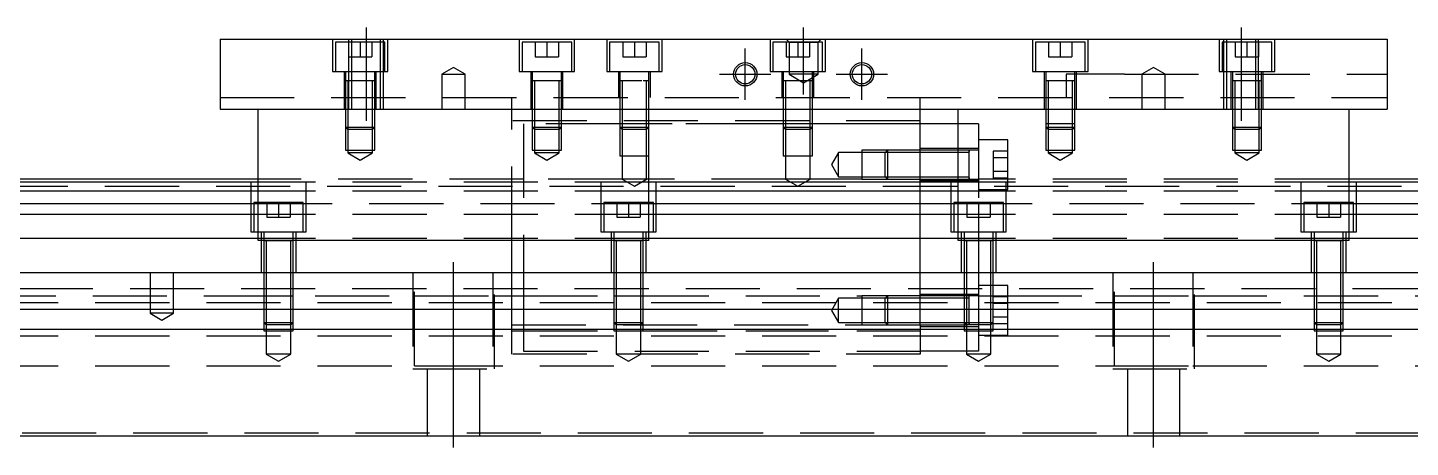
# Model space of a CAD drawing. Extents: x -20 to 921, y -280 to 102.
# Drawn here: x 217 to 454, y -233.5 to -161.5 of the extents above; entities that cross this region are included whole.
import ezdxf

# ---------------------------------------------------------------- set-up
doc = ezdxf.new("R2010")
doc.units = 0
doc.linetypes.add('CENTER', pattern=[50.8, 31.75, -6.35, 6.35, -6.35])
doc.linetypes.add('DASHED', pattern=[19.05, 12.7, -6.35])
doc.layers.get('0').update_dxf_attribs({"linetype": 'CONTINUOUS'})
doc.layers.add('CENTER', color=1, linetype='CENTER')

msp = doc.modelspace()

# ---------------------------------------------------------------- linework, layer by layer
at = {"color": 7, "linetype": 'CONTINUOUS'}
for p, q in [((250, -163.53), (250, -175.53)), ((250, -163.53), (450, -163.53)), ((450, -163.53), (450, -175.53)), ((250, -175.53), (450, -175.53)), ((256.5, -198.03), (256.5, -175.53)), ((323.5, -198.03), (323.5, -175.53)), ((370, -188.03), (370, -175.53)), ((376.5, -198.03), (376.5, -175.53)), ((443.5, -198.03), (443.5, -175.53)), ((376.5, -178.03), (370, -178.03)), ((378.4, -182.93), (378.4, -182.529994)), ((378.4, -187.530006), (378.4, -187.13)), ((256.5, -188.03), (0, -188.03)), ((256.5, -189.569608), (0, -189.569608)), ((256.5, -187.53), (28, -187.53)), ((376.5, -188.03), (323.5, -188.03)), ((376.5, -189.569608), (323.5, -189.569608)), ((643, -187.53), (443.5, -187.53)), ((700, -188.03), (443.5, -188.03)), ((700, -189.569608), (443.5, -189.569608)), ((0, -191.690392), (256.5, -191.690392)), ((323.5, -191.690392), (376.5, -191.690392)), ((443.5, -191.690392), (700, -191.690392)), ((256.5, -193.600532), (0, -193.600532)), ((376.5, -193.600532), (323.5, -193.600532)), ((700, -193.600532), (443.5, -193.600532)), ((256.5, -197.711934), (0, -197.711934)), ((323.5, -198.03), (256.5, -198.03)), ((376.5, -197.711934), (323.5, -197.711934)), ((443.5, -198.03), (376.5, -198.03)), ((700, -197.711934), (443.5, -197.711934)), ((0, -203.53), (700, -203.53)), ((0, -209.83), (700, -209.83)), ((378.4, -209.879968), (378.4, -209.83)), ((0, -213.23), (700, -213.23)), ((378.4, -212.530006), (378.4, -212.529148)), ((0, -231.53), (700, -231.53))]:
    msp.add_line(p, q, dxfattribs=at)
at = {"color": 3, "linetype": 'DASHED'}
for p, q in [((269.25, -163.53), (269.25, -169.03)), ((278.25, -164.03), (269.75, -164.03)), ((269.75, -164.03), (269.75, -169.03)), ((272, -164.03), (272, -166.53)), ((272.000006, -163.53), (272.000006, -175.53)), ((272.5, -163.53), (272.5, -175.53)), ((274, -164.03), (274, -166.53)), ((276, -164.03), (276, -166.53)), ((277.5, -175.53), (277.5, -163.53)), ((277.999994, -175.53), (277.999994, -163.53)), ((278.25, -169.03), (278.25, -164.03)), ((278.75, -169.03), (278.75, -163.53)), ((301.25, -163.53), (301.25, -169.03)), ((310.25, -164.03), (301.75, -164.03)), ((301.75, -164.03), (301.75, -169.03)), ((304, -164.03), (304, -166.53)), ((306, -164.03), (306, -166.53)), ((308, -164.03), (308, -166.53)), ((310.25, -169.03), (310.25, -164.03)), ((310.75, -169.03), (310.75, -163.53)), ((316.25, -163.53), (316.25, -169.03)), ((325.25, -164.03), (316.75, -164.03)), ((316.75, -164.03), (316.75, -169.03)), ((319, -164.03), (319, -166.53)), ((321, -164.03), (321, -166.53)), ((323, -164.03), (323, -166.53)), ((325.25, -169.03), (325.25, -164.03)), ((325.75, -169.03), (325.75, -163.53)), ((344.25, -163.53), (344.25, -169.03)), ((353.25, -164.03), (344.75, -164.03)), ((344.75, -164.03), (344.75, -169.03)), ((347.5, -164.03), (347, -163.53)), ((347, -164.03), (347, -166.53)), ((347.5, -164.03), (347.5, -169.53)), ((347.5, -164.03), (352.5, -164.03)), ((349, -164.03), (349, -166.53)), ((351, -164.03), (351, -166.53)), ((352.5, -164.03), (353, -163.53)), ((352.5, -169.53), (352.5, -164.03)), ((353.25, -169.03), (353.25, -164.03)), ((353.75, -169.03), (353.75, -163.53)), ((389.25, -163.53), (389.25, -169.03)), ((398.25, -164.03), (389.75, -164.03)), ((389.75, -164.03), (389.75, -169.03)), ((392, -164.03), (392, -166.53)), ((394, -164.03), (394, -166.53)), ((396, -164.03), (396, -166.53)), ((398.25, -169.03), (398.25, -164.03)), ((398.75, -169.03), (398.75, -163.53)), ((421.25, -163.53), (421.25, -169.03)), ((430.25, -164.03), (421.75, -164.03)), ((421.75, -164.03), (421.75, -169.03)), ((422.000006, -163.53), (422.000006, -175.53)), ((422.5, -163.53), (422.5, -175.53)), ((424, -164.03), (424, -166.53)), ((426, -164.03), (426, -166.53)), ((427.5, -175.53), (427.5, -163.53)), ((427.999994, -175.53), (427.999994, -163.53)), ((428, -164.03), (428, -166.53)), ((430.25, -169.03), (430.25, -164.03)), ((430.75, -169.03), (430.75, -163.53)), ((272, -166.53), (274, -166.53)), ((274, -166.53), (276, -166.53)), ((304, -166.53), (306, -166.53)), ((306, -166.53), (308, -166.53)), ((319, -166.53), (321, -166.53)), ((321, -166.53), (323, -166.53)), ((347, -166.53), (349, -166.53)), ((349, -166.53), (351, -166.53)), ((392, -166.53), (394, -166.53)), ((394, -166.53), (396, -166.53)), ((424, -166.53), (426, -166.53)), ((426, -166.53), (428, -166.53)), ((269.25, -169.03), (278.75, -169.03)), ((271.25, -169.03), (271.25, -175.53)), ((271.5, -169.03), (271.5, -170.63)), ((271.5, -170.625), (271.5, -170.63)), ((271.757468, -170.63), (271.5, -170.63)), ((271.5, -170.63), (271.5, -175.52998)), ((271.5, -170.63), (271.5, -170.635)), ((276.242552, -170.63), (271.757468, -170.63)), ((271.9, -170.63), (271.9, -175.52998)), ((276.1, -175.52998), (276.1, -170.63)), ((276.5, -170.63), (276.242552, -170.63)), ((276.5, -170.63), (276.5, -169.03)), ((276.5, -170.63), (276.5, -170.625)), ((276.5, -175.52998), (276.5, -170.63)), ((276.5, -170.635), (276.5, -170.63)), ((276.75, -175.53), (276.75, -169.03)), ((290, -168.3753), (288, -169.53)), ((288, -169.53), (290, -169.53)), ((288, -169.53), (288, -175.53)), ((292, -169.53), (290, -168.3753)), ((290, -169.53), (292, -169.53)), ((292, -175.53), (292, -169.53)), ((301.25, -169.03), (310.75, -169.03)), ((303.25, -169.03), (303.25, -175.53)), ((303.5, -169.03), (303.5, -170.63)), ((303.5, -170.625), (303.5, -170.63)), ((303.757468, -170.63), (303.5, -170.63)), ((303.5, -170.63), (303.5, -175.52998)), ((303.5, -170.63), (303.5, -170.635)), ((308.242552, -170.63), (303.757468, -170.63)), ((303.9, -170.63), (303.9, -175.52998)), ((308.1, -175.52998), (308.1, -170.63)), ((308.5, -170.63), (308.242552, -170.63)), ((308.5, -170.63), (308.5, -169.03)), ((308.5, -170.63), (308.5, -170.625)), ((308.5, -175.52998), (308.5, -170.63)), ((308.5, -170.635), (308.5, -170.63)), ((308.75, -175.53), (308.75, -169.03)), ((316.25, -169.03), (325.75, -169.03)), ((318.25, -169.03), (318.25, -173.53)), ((318.5, -169.03), (318.5, -170.63)), ((318.5, -170.625), (318.5, -170.63)), ((318.757468, -170.63), (318.5, -170.63)), ((318.5, -170.63), (318.5, -173.52998)), ((318.5, -170.63), (318.5, -170.635)), ((322.300194, -170.63), (318.757468, -170.63)), ((318.9, -170.63), (318.9, -173.52998)), ((323.5, -170.63), (322.5, -170.63)), ((323.1, -173.52998), (323.1, -170.63)), ((323.5, -170.63), (323.5, -169.03)), ((323.5, -170.63), (323.5, -170.625)), ((323.5, -173.52998), (323.5, -170.63)), ((323.5, -170.635), (323.5, -170.63)), ((323.75, -173.53), (323.75, -169.03)), ((344.25, -169.03), (353.75, -169.03)), ((346.25, -169.03), (346.25, -173.53)), ((346.5, -169.03), (346.5, -170.63)), ((346.5, -170.625), (346.5, -170.63)), ((346.757468, -170.63), (346.5, -170.63)), ((346.5, -170.63), (346.5, -170.635)), ((346.5, -170.63), (346.5, -173.52998)), ((351.242552, -170.63), (346.757468, -170.63)), ((346.9, -170.63), (346.9, -173.52998)), ((352.5, -169.53), (347.5, -169.53)), ((347.5, -169.53), (350, -170.973376)), ((350, -170.973376), (352.5, -169.53)), ((351.1, -173.52998), (351.1, -170.63)), ((351.5, -170.63), (351.242552, -170.63)), ((351.5, -170.63), (351.5, -169.03)), ((351.5, -170.63), (351.5, -170.625)), ((351.5, -170.635), (351.5, -170.63)), ((351.5, -173.52998), (351.5, -170.63)), ((351.75, -173.53), (351.75, -169.03)), ((389.25, -169.03), (398.75, -169.03)), ((391.25, -169.03), (391.25, -175.53)), ((391.5, -169.03), (391.5, -170.63)), ((391.5, -170.625), (391.5, -170.63)), ((391.757468, -170.63), (391.5, -170.63)), ((391.5, -170.63), (391.5, -170.635)), ((391.5, -170.63), (391.5, -175.52998)), ((396.242552, -170.63), (391.757468, -170.63)), ((391.9, -170.63), (391.9, -175.52998)), ((395, -169.53), (395, -173.53)), ((405, -169.53), (395, -169.53)), ((396.1, -175.52998), (396.1, -170.63)), ((396.5, -170.63), (396.242552, -170.63)), ((396.5, -170.63), (396.5, -169.03)), ((396.5, -170.63), (396.5, -170.625)), ((396.5, -170.635), (396.5, -170.63)), ((396.5, -175.52998), (396.5, -170.63)), ((396.75, -175.53), (396.75, -169.03)), ((405, -169.53), (450, -169.53)), ((410, -168.3753), (408, -169.53)), ((408, -169.53), (410, -169.53)), ((408, -169.53), (408, -175.53)), ((412, -169.53), (410, -168.3753)), ((410, -169.53), (412, -169.53)), ((412, -175.53), (412, -169.53)), ((421.25, -169.03), (430.75, -169.03)), ((423.25, -169.03), (423.25, -175.53)), ((423.5, -169.03), (423.5, -170.63)), ((423.5, -170.625), (423.5, -170.63)), ((423.757468, -170.63), (423.5, -170.63)), ((423.5, -170.63), (423.5, -175.52998)), ((423.5, -170.63), (423.5, -170.635)), ((428.242552, -170.63), (423.757468, -170.63)), ((423.9, -170.63), (423.9, -175.52998)), ((428.1, -175.52998), (428.1, -170.63)), ((428.5, -170.63), (428.242552, -170.63)), ((428.5, -170.63), (428.5, -169.03)), ((428.5, -170.63), (428.5, -170.625)), ((428.5, -175.52998), (428.5, -170.63)), ((428.5, -170.635), (428.5, -170.63)), ((428.75, -175.53), (428.75, -169.03)), ((250, -173.53), (450, -173.53)), ((300, -175.53), (300, -173.53)), ((318.5, -173.53), (318.5, -175.53)), ((318.500006, -173.53), (318.500006, -175.53)), ((318.9, -173.53), (318.9, -175.53)), ((323.1, -175.53), (323.1, -173.53)), ((323.499994, -175.53), (323.499994, -173.53)), ((323.5, -175.53), (323.5, -173.53)), ((346.5, -173.53), (346.5, -175.53)), ((346.500006, -173.53), (346.500006, -175.53)), ((346.9, -173.53), (346.9, -175.53)), ((351.1, -175.53), (351.1, -173.53)), ((351.499994, -175.53), (351.499994, -173.53)), ((351.5, -175.53), (351.5, -173.53)), ((370, -175.53), (370, -173.53)), ((271.5, -175.53), (271.5, -178.63)), ((271.500006, -175.53), (271.500006, -178.630006)), ((271.9, -175.53), (271.9, -179.03)), ((276.1, -179.03), (276.1, -175.53)), ((276.499994, -178.630006), (276.499994, -175.53)), ((276.5, -178.63), (276.5, -175.53)), ((300, -198.03), (300, -175.53)), ((370, -177.53), (300, -177.53)), ((303.5, -175.53), (303.5, -178.63)), ((303.500006, -175.53), (303.500006, -178.630006)), ((303.9, -175.53), (303.9, -179.03)), ((308.1, -179.03), (308.1, -175.53)), ((308.499994, -178.630006), (308.499994, -175.53)), ((308.5, -178.63), (308.5, -175.53)), ((318.5, -175.53), (318.5, -178.63)), ((318.500006, -175.53), (318.500006, -178.630006)), ((318.9, -175.53), (318.9, -179.03)), ((323.1, -179.03), (323.1, -175.53)), ((323.499994, -178.630006), (323.499994, -175.53)), ((323.5, -178.63), (323.5, -175.53)), ((346.5, -175.53), (346.5, -178.63)), ((346.500006, -175.53), (346.500006, -178.630006)), ((346.9, -175.53), (346.9, -179.03)), ((351.1, -179.03), (351.1, -175.53)), ((351.499994, -178.630006), (351.499994, -175.53)), ((351.5, -178.63), (351.5, -175.53)), ((391.5, -175.53), (391.5, -178.63)), ((391.500006, -175.53), (391.500006, -178.630006)), ((391.9, -175.53), (391.9, -179.03)), ((396.1, -179.03), (396.1, -175.53)), ((396.499994, -178.630006), (396.499994, -175.53)), ((396.5, -178.63), (396.5, -175.53)), ((423.5, -175.53), (423.5, -178.63)), ((423.500006, -175.53), (423.500006, -178.630006)), ((423.9, -175.53), (423.9, -179.03)), ((428.1, -179.03), (428.1, -175.53)), ((428.499994, -178.630006), (428.499994, -175.53)), ((428.5, -178.63), (428.5, -175.53)), ((271.5, -178.63), (276.5, -178.63)), ((271.5, -178.63), (271.9, -179.03)), ((271.500006, -178.63002), (271.500006, -182.53)), ((276.1, -179.03), (271.9, -179.03)), ((271.9, -179.03002), (271.9, -182.53)), ((276.1, -179.03), (276.5, -178.63)), ((276.1, -182.53), (276.1, -179.03002)), ((276.499994, -182.53), (276.499994, -178.63002)), ((302, -178.03), (302, -198.03)), ((318.5, -178.03), (302, -178.03)), ((303.5, -178.63), (308.5, -178.63)), ((303.5, -178.63), (303.9, -179.03)), ((303.500006, -178.63002), (303.500006, -182.53)), ((308.1, -179.03), (303.9, -179.03)), ((303.9, -179.03002), (303.9, -182.53)), ((308.1, -179.03), (308.5, -178.63)), ((308.1, -182.53), (308.1, -179.03002)), ((308.499994, -182.53), (308.499994, -178.63002)), ((318.9, -178.03), (318.5, -178.03)), ((318.5, -178.63), (323.499994, -178.63)), ((318.5, -178.63), (318.9, -179.03)), ((318.500006, -178.63002), (318.500006, -183.53)), ((322.5, -178.03), (318.9, -178.03)), ((323.1, -179.03), (318.9, -179.03)), ((318.9, -179.03002), (318.9, -183.53)), ((322.9, -178.03), (322.5, -178.03)), ((322.9, -179.03), (322.500006, -179.03)), ((323.1, -178.03), (322.9, -178.03)), ((323.5, -178.03), (323.1, -178.03)), ((323.1, -179.03), (323.5, -178.63)), ((323.1, -183.53), (323.1, -179.03002)), ((323.499994, -179.03), (323.499994, -178.63002)), ((323.499994, -182.53), (323.499994, -179.03)), ((327.1, -178.03), (323.5, -178.03)), ((327.5, -178.03), (327.1, -178.03)), ((342.5, -178.03), (327.5, -178.03)), ((346.5, -178.03), (342.5, -178.03)), ((346.9, -178.03), (346.5, -178.03)), ((346.5, -178.63), (351.5, -178.63)), ((346.5, -178.63), (346.9, -179.03)), ((346.500006, -178.63002), (346.500006, -183.53)), ((351.1, -178.03), (346.9, -178.03)), ((351.1, -179.03), (346.9, -179.03)), ((346.9, -179.03002), (346.9, -183.53)), ((351.5, -178.03), (351.1, -178.03)), ((351.1, -179.03), (351.5, -178.63)), ((351.1, -183.53), (351.1, -179.03002)), ((351.499994, -183.53), (351.499994, -178.63002)), ((357.5, -178.03), (351.5, -178.03)), ((370, -178.03), (357.5, -178.03)), ((380, -178.03), (376.5, -178.03)), ((380, -178.03), (380, -191.53)), ((391.9, -178.03), (391.5, -178.03)), ((391.5, -178.63), (396.5, -178.63)), ((391.5, -178.63), (391.9, -179.03)), ((391.500006, -178.63002), (391.500006, -182.53)), ((396.1, -178.03), (391.9, -178.03)), ((396.1, -179.03), (391.9, -179.03)), ((391.9, -179.03002), (391.9, -182.53)), ((396.5, -178.03), (396.1, -178.03)), ((396.1, -179.03), (396.5, -178.63)), ((396.1, -182.53), (396.1, -179.03002)), ((396.499994, -182.53), (396.499994, -178.63002)), ((423.5, -178.63), (428.5, -178.63)), ((423.5, -178.63), (423.9, -179.03)), ((423.500006, -178.63002), (423.500006, -182.53)), ((428.1, -179.03), (423.9, -179.03)), ((423.9, -179.03002), (423.9, -182.53)), ((428.1, -179.03), (428.5, -178.63)), ((428.1, -182.53), (428.1, -179.03002)), ((428.499994, -182.53), (428.499994, -178.63002)), ((380, -182.28), (370, -182.28)), ((385, -180.78), (380, -180.78)), ((385, -189.28), (385, -180.78)), ((271.500006, -182.53), (276.499994, -182.53)), ((271.9, -182.53), (271.9, -183.03)), ((276.1, -183.03), (271.9, -183.03)), ((271.9, -183.03), (274, -184.242436)), ((274, -184.242436), (276.1, -183.03)), ((276.1, -183.03), (276.1, -182.53)), ((303.500006, -182.53), (308.499994, -182.53)), ((303.9, -182.53), (303.9, -183.03)), ((308.1, -183.03), (303.9, -183.03)), ((303.9, -183.03), (306, -184.242436)), ((306, -184.242436), (308.1, -183.03)), ((308.1, -183.03), (308.1, -182.53)), ((318.500006, -183.53), (323.499994, -183.53)), ((318.9, -183.53), (318.9, -187.53)), ((323.1, -187.53), (323.1, -183.53)), ((323.499994, -183.53), (323.499994, -182.53)), ((346.500006, -183.53), (351.499994, -183.53)), ((346.9, -183.53), (346.9, -187.53)), ((351.1, -187.53), (351.1, -183.53)), ((356, -182.93), (354.787564, -185.03)), ((356, -187.13), (356, -182.93)), ((360, -182.93), (356, -182.93)), ((360, -182.530006), (360, -187.529994)), ((364.39998, -182.530006), (360, -182.530006)), ((363.99998, -182.93), (360, -182.93)), ((364.4, -182.53), (364, -182.93)), ((364, -187.13), (364, -182.93)), ((370, -182.93), (364, -182.93)), ((370, -182.530006), (364.399994, -182.530006)), ((364.4, -182.53), (364.4, -187.53)), ((370, -182.53), (364.4, -182.53)), ((378.405, -182.53), (370.00002, -182.53)), ((378.4, -182.93), (370.00002, -182.93)), ((380, -182.53), (378.395, -182.53)), ((378.4, -182.787468), (378.4, -182.53)), ((378.4, -182.53), (378.4, -182.787448)), ((378.4, -182.787468), (378.4, -182.53)), ((378.4, -184.879954), (378.4, -182.787468)), ((382.5, -182.720598), (382.5, -183.8753)), ((385, -182.720598), (382.5, -182.720598)), ((382.5, -183.8753), (382.5, -186.1847)), ((385, -183.8753), (382.5, -183.8753)), ((391.500006, -182.53), (396.499994, -182.53)), ((391.9, -182.53), (391.9, -183.03)), ((396.1, -183.03), (391.9, -183.03)), ((391.9, -183.03), (394, -184.242436)), ((394, -184.242436), (396.1, -183.03)), ((396.1, -183.03), (396.1, -182.53)), ((423.500006, -182.53), (428.499994, -182.53)), ((423.9, -182.53), (423.9, -183.03)), ((428.1, -183.03), (423.9, -183.03)), ((423.9, -183.03), (426, -184.242436)), ((426, -184.242436), (428.1, -183.03)), ((428.1, -183.03), (428.1, -182.53)), ((354.787564, -185.03), (356, -187.13)), ((356, -187.13), (360, -187.13)), ((360, -187.13), (363.99998, -187.13)), ((364, -187.13), (364.4, -187.53)), ((364, -187.13), (370, -187.13)), ((370.00002, -187.13), (378.4, -187.13)), ((378.4, -187.272552), (378.4, -184.879954)), ((382.5, -186.1847), (382.5, -187.339402)), ((385, -186.1847), (382.5, -186.1847)), ((643, -188.78), (25, -188.78)), ((255.25, -188.03), (255.25, -196.53)), ((301.99998, -187.53), (256.5, -187.53)), ((323.5, -188.03), (256.5, -188.03)), ((323.5, -189.569608), (256.5, -189.569608)), ((264.75, -196.53), (264.75, -188.03)), ((318.9, -187.53), (302, -187.53)), ((315.25, -188.03), (315.25, -196.53)), ((323.1, -187.53), (318.9, -187.53)), ((318.9, -187.53), (321, -188.742436)), ((321, -188.742436), (323.1, -187.53)), ((346.9, -187.53), (323.1, -187.53)), ((324.75, -196.53), (324.75, -188.03)), ((351.1, -187.53), (346.9, -187.53)), ((346.9, -187.53), (349, -188.742436)), ((349, -188.742436), (351.1, -187.53)), ((359.99998, -187.53), (351.1, -187.53)), ((360, -187.529994), (364.39998, -187.529994)), ((364.4, -187.529994), (370, -187.529994)), ((364.4, -187.53), (370, -187.53)), ((370, -187.78), (380, -187.78)), ((370, -198.03), (370, -188.03)), ((370.00002, -187.53), (378.405, -187.53)), ((375.25, -188.03), (375.25, -196.53)), ((443.5, -188.03), (376.5, -188.03)), ((443.5, -189.569608), (376.5, -189.569608)), ((378.395, -187.53), (380, -187.53)), ((378.4, -187.53), (378.4, -187.272552)), ((378.4, -187.272602), (378.4, -187.53)), ((380, -189.28), (385, -189.28)), ((443.5, -187.53), (380.00002, -187.53)), ((385, -187.339402), (382.5, -187.339402)), ((384.75, -196.53), (384.75, -188.03)), ((435.25, -188.03), (435.25, -196.53)), ((444.75, -196.53), (444.75, -188.03)), ((264.25, -191.53), (255.75, -191.53)), ((255.75, -191.53), (255.75, -196.53)), ((256.5, -191.690392), (323.5, -191.690392)), ((258, -191.53), (258, -194.03)), ((260, -191.53), (260, -194.03)), ((262, -191.53), (262, -194.03)), ((264.25, -196.53), (264.25, -191.53)), ((324.25, -191.53), (315.75, -191.53)), ((315.75, -191.53), (315.75, -196.53)), ((318, -191.53), (318, -194.03)), ((320, -191.53), (320, -194.03)), ((322, -191.53), (322, -194.03)), ((324.25, -196.53), (324.25, -191.53)), ((384.25, -191.53), (375.75, -191.53)), ((375.75, -191.53), (375.75, -196.53)), ((376.5, -191.690392), (443.5, -191.690392)), ((378, -191.53), (378, -194.03)), ((380, -191.53), (380, -194.03)), ((382, -191.53), (382, -194.03)), ((384.25, -196.53), (384.25, -191.53)), ((444.25, -191.53), (435.75, -191.53)), ((435.75, -191.53), (435.75, -196.53)), ((438, -191.53), (438, -194.03)), ((440, -191.53), (440, -194.03)), ((442, -191.53), (442, -194.03)), ((444.25, -196.53), (444.25, -191.53)), ((323.5, -193.600532), (256.5, -193.600532)), ((258, -194.03), (260, -194.03)), ((260, -194.03), (262, -194.03)), ((318, -194.03), (320, -194.03)), ((320, -194.03), (322, -194.03)), ((443.5, -193.600532), (376.5, -193.600532)), ((378, -194.03), (380, -194.03)), ((380, -194.03), (382, -194.03)), ((380, -194.03), (380, -196.53)), ((438, -194.03), (440, -194.03)), ((440, -194.03), (442, -194.03)), ((255.25, -196.53), (264.75, -196.53)), ((257, -196.53), (257, -203.53)), ((257.5, -196.53), (257.5, -198.13)), ((262.5, -198.13), (262.5, -196.53)), ((263, -203.53), (263, -196.53)), ((315.25, -196.53), (324.75, -196.53)), ((317, -196.53), (317, -203.53)), ((317.5, -196.53), (317.5, -198.13)), ((322.5, -198.13), (322.5, -196.53)), ((323, -203.53), (323, -196.53)), ((375.25, -196.53), (384.75, -196.53)), ((377, -196.53), (377, -203.53)), ((377.5, -196.53), (377.5, -198.03)), ((380, -196.53), (380, -198.03)), ((382.5, -198.03), (382.5, -196.53)), ((383, -203.53), (383, -196.53)), ((435.25, -196.53), (444.75, -196.53)), ((437, -196.53), (437, -203.53)), ((437.5, -196.53), (437.5, -198.13)), ((442.5, -198.13), (442.5, -196.53)), ((443, -203.53), (443, -196.53)), ((323.5, -197.711934), (256.5, -197.711934)), ((257.5, -198.125), (257.5, -198.13)), ((262.5, -198.13), (257.5, -198.13)), ((257.5, -198.13), (257.5, -198.135)), ((257.5, -198.13), (257.5, -203.52998)), ((257.9, -198.13), (257.9, -203.52998)), ((262.1, -203.52998), (262.1, -198.13)), ((262.5, -198.13), (262.5, -198.125)), ((262.5, -198.135), (262.5, -198.13)), ((262.5, -203.52998), (262.5, -198.13)), ((300, -203.53), (300, -198.03)), ((302, -198.03), (302, -203.53)), ((317.5, -198.125), (317.5, -198.13)), ((322.5, -198.13), (317.5, -198.13)), ((317.5, -198.13), (317.5, -198.135)), ((317.5, -198.13), (317.5, -203.52998)), ((317.9, -198.13), (317.9, -203.52998)), ((322.1, -203.52998), (322.1, -198.13)), ((322.5, -198.13), (322.5, -198.125)), ((322.5, -198.135), (322.5, -198.13)), ((322.5, -203.52998), (322.5, -198.13)), ((370, -203.53), (370, -198.03)), ((443.5, -197.711934), (376.5, -197.711934)), ((382.500006, -198.13), (377.499994, -198.13)), ((382.500006, -198.13), (377.499994, -198.13)), ((382.500006, -198.13), (377.499994, -198.13)), ((377.5, -198.03), (377.5, -198.13)), ((377.5, -198.125), (377.5, -198.13)), ((377.5, -198.13), (377.5, -198.135)), ((377.5, -198.13), (377.5, -203.52998)), ((377.9, -198.13), (377.9, -203.52998)), ((380, -198.03), (380, -198.13)), ((380, -198.13), (380, -203.53)), ((382.1, -203.52998), (382.1, -198.13)), ((382.5, -198.13), (382.5, -198.03)), ((382.5, -198.13), (382.5, -198.125)), ((382.5, -198.135), (382.5, -198.13)), ((382.5, -203.52998), (382.5, -198.13)), ((437.5, -198.125), (437.5, -198.13)), ((442.5, -198.13), (437.5, -198.13)), ((437.5, -198.13), (437.5, -198.135)), ((437.5, -198.13), (437.5, -203.52998)), ((437.9, -198.13), (437.9, -203.52998)), ((442.1, -203.52998), (442.1, -198.13)), ((442.5, -198.13), (442.5, -198.125)), ((442.5, -198.135), (442.5, -198.13)), ((442.5, -203.52998), (442.5, -198.13)), ((238, -203.53), (238, -210.53)), ((242, -210.53), (242, -203.53)), ((257.5, -203.53), (257.5, -209.83)), ((257.500006, -203.53), (257.500006, -209.83)), ((257.9, -203.53), (257.9, -209.83)), ((262.1, -209.83), (262.1, -203.53)), ((262.499994, -209.83), (262.499994, -203.53)), ((262.5, -209.83), (262.5, -203.53)), ((283, -203.53), (283, -220.03)), ((283.291796, -219.53), (283.291796, -203.53)), ((296.708204, -203.53), (296.708204, -219.53)), ((297, -220.03), (297, -203.53)), ((300, -209.83), (300, -203.53)), ((302, -203.53), (302, -209.83)), ((317.5, -203.53), (317.5, -209.83)), ((317.500006, -203.53), (317.500006, -209.83)), ((317.9, -203.53), (317.9, -209.83)), ((322.1, -209.83), (322.1, -203.53)), ((322.499994, -209.83), (322.499994, -203.53)), ((322.5, -209.83), (322.5, -203.53)), ((370, -209.83), (370, -203.53)), ((377.5, -203.53), (377.5, -209.83)), ((377.500006, -203.53), (377.500006, -209.83)), ((377.9, -203.53), (377.9, -209.83)), ((380, -203.53), (380, -209.83)), ((382.1, -209.83), (382.1, -203.53)), ((382.499994, -209.83), (382.499994, -203.53)), ((382.5, -209.83), (382.5, -203.53)), ((403, -203.53), (403, -220.03)), ((403.291796, -219.53), (403.291796, -203.53)), ((416.708204, -203.53), (416.708204, -219.53)), ((417, -220.03), (417, -203.53)), ((437.5, -203.53), (437.5, -209.83)), ((437.500006, -203.53), (437.500006, -209.83)), ((437.9, -203.53), (437.9, -209.83)), ((442.1, -209.83), (442.1, -203.53)), ((442.499994, -209.83), (442.499994, -203.53)), ((442.5, -209.83), (442.5, -203.53)), ((382.1, -205.78), (380, -205.78)), ((382.5, -205.78), (382.1, -205.78)), ((385, -205.78), (382.5, -205.78)), ((385, -209.83), (385, -205.78)), ((25, -206.28), (643, -206.28)), ((56.708204, -207.53), (283.291796, -207.53)), ((257.5, -207.53), (257.9, -207.53)), ((257.9, -207.53), (262.1, -207.53)), ((262.1, -207.53), (262.5, -207.53)), ((283.291796, -207.53), (296.708204, -207.53)), ((296.708204, -207.53), (300, -207.53)), ((300, -207.53), (301.99998, -207.53)), ((302, -207.529994), (359.999982, -207.529994)), ((302, -207.53), (359.99998, -207.53)), ((317.5, -207.53), (317.9, -207.53)), ((317.9, -207.53), (322.1, -207.53)), ((322.1, -207.53), (322.5, -207.53)), ((356, -207.93), (354.787564, -210.03)), ((356, -212.13), (356, -207.93)), ((360, -207.93), (356, -207.93)), ((360, -207.530006), (360, -212.529994)), ((364.39998, -207.530006), (360, -207.530006)), ((363.99998, -207.93), (360, -207.93)), ((364.4, -207.53), (364, -207.93)), ((364, -209.83), (364, -207.93)), ((370, -207.93), (364, -207.93)), ((370, -207.530006), (364.399994, -207.530006)), ((364.4, -207.53), (364.4, -209.83)), ((370, -207.53), (364.4, -207.53)), ((380, -207.28), (370, -207.28)), ((377.5, -207.53), (370.00002, -207.53)), ((377.5, -207.93), (370.00002, -207.93)), ((377.9, -207.53), (377.5, -207.53)), ((377.9, -207.93), (377.5, -207.93)), ((378.4, -207.53), (377.9, -207.53)), ((378.4, -207.93), (377.9, -207.93)), ((378.4, -207.53), (378.395, -207.53)), ((378.4, -207.787468), (378.4, -207.53)), ((378.405, -207.53), (378.4, -207.53)), ((380, -207.53), (378.4, -207.53)), ((378.4, -209.829974), (378.4, -207.787468)), ((380.00002, -207.53), (382.1, -207.53)), ((382.1, -207.53), (382.5, -207.53)), ((382.5, -207.53), (385, -207.53)), ((385, -207.720598), (382.5, -207.720598)), ((385, -207.53), (403.291796, -207.53)), ((403.291796, -207.53), (416.708204, -207.53)), ((416.708204, -207.53), (643.005, -207.53)), ((437.5, -207.53), (437.9, -207.53)), ((437.9, -207.53), (442.1, -207.53)), ((442.1, -207.53), (442.5, -207.53)), ((0, -208.68), (700, -208.68)), ((242, -210.53), (238, -210.53)), ((238, -210.53), (240, -211.6847)), ((240, -211.6847), (242, -210.53)), ((257.5, -209.83), (257.5, -212.13)), ((257.500006, -209.83), (257.500006, -212.130006)), ((257.9, -209.83), (257.9, -212.53)), ((262.1, -212.53), (262.1, -209.83)), ((262.499994, -212.130006), (262.499994, -209.83)), ((262.5, -212.13), (262.5, -209.83)), ((300, -212.53), (300, -209.83)), ((302, -209.83), (302, -213.23)), ((317.5, -209.83), (317.5, -212.13)), ((317.500006, -209.83), (317.500006, -212.130006)), ((317.9, -209.83), (317.9, -212.53)), ((322.1, -212.53), (322.1, -209.83)), ((322.499994, -212.130006), (322.499994, -209.83)), ((322.5, -212.13), (322.5, -209.83)), ((354.787564, -210.03), (356, -212.13)), ((364, -212.13), (364, -209.83)), ((364.4, -209.83), (364.4, -212.53)), ((370, -212.53), (370, -209.83)), ((377.5, -209.83), (377.5, -212.13)), ((377.500006, -209.83), (377.500006, -212.130006)), ((377.9, -209.83), (377.9, -212.53)), ((378.4, -210.23002), (378.4, -209.829974)), ((378.4, -212.272552), (378.4, -210.23002)), ((380, -209.83), (380, -212.53)), ((382.1, -212.53), (382.1, -209.83)), ((382.499994, -212.130006), (382.499994, -209.83)), ((385, -208.8753), (382.5, -208.8753)), ((382.5, -212.13), (382.5, -209.83)), ((385, -213.23), (385, -209.83)), ((437.5, -209.83), (437.5, -212.13)), ((437.500006, -209.83), (437.500006, -212.130006)), ((437.9, -209.83), (437.9, -212.53)), ((442.1, -212.53), (442.1, -209.83)), ((442.499994, -212.130006), (442.499994, -209.83)), ((442.5, -212.13), (442.5, -209.83)), ((257.5, -212.13), (262.5, -212.13)), ((257.5, -212.13), (257.9, -212.53)), ((257.500006, -212.13002), (257.500006, -213.23)), ((257.500006, -213.23), (257.500006, -213.53)), ((262.1, -212.53), (257.9, -212.53)), ((257.9, -212.53002), (257.9, -213.53)), ((262.1, -212.53), (262.5, -212.13)), ((262.1, -213.53), (262.1, -212.53002)), ((262.499994, -213.23), (262.499994, -212.13002)), ((262.499994, -213.53), (262.499994, -213.23)), ((300, -213.23), (300, -212.53)), ((300, -212.53), (370, -212.53)), ((300, -217.53), (300, -213.23)), ((302, -213.23), (302, -217.03)), ((317.5, -212.13), (322.5, -212.13)), ((317.5, -212.13), (317.9, -212.53)), ((317.500006, -212.13002), (317.500006, -213.23)), ((317.500006, -213.23), (317.500006, -213.53)), ((322.1, -212.53), (317.9, -212.53)), ((317.9, -212.53002), (317.9, -213.53)), ((322.1, -212.53), (322.5, -212.13)), ((322.1, -213.53), (322.1, -212.53002)), ((322.499994, -213.23), (322.499994, -212.13002)), ((322.499994, -213.53), (322.499994, -213.23)), ((356, -212.13), (360, -212.13)), ((360, -212.13), (363.99998, -212.13)), ((364, -212.13), (370, -212.13)), ((364, -212.13), (364.4, -212.53)), ((370, -212.53), (370, -213.23)), ((370, -212.78), (380, -212.78)), ((370, -213.23), (370, -217.53)), ((370.00002, -212.13), (377.5, -212.13)), ((370.00002, -212.53), (377.500006, -212.53)), ((377.5, -212.13), (382.5, -212.13)), ((377.5, -212.13), (377.9, -212.53)), ((377.500006, -212.13002), (377.500006, -213.23)), ((377.500006, -212.53), (377.9, -212.53)), ((377.500006, -213.23), (377.500006, -213.53)), ((382.1, -212.53), (377.9, -212.53)), ((377.9, -212.53002), (377.9, -213.53)), ((378.4, -212.53), (378.4, -212.272552)), ((378.4, -212.272602), (378.4, -212.53)), ((380, -212.53), (380, -213.23)), ((380, -213.23), (380, -213.53)), ((382.1, -212.53), (382.5, -212.13)), ((382.1, -213.53), (382.1, -212.53002)), ((382.499994, -213.23), (382.499994, -212.13002)), ((382.499994, -213.53), (382.499994, -213.23)), ((385, -211.1847), (382.5, -211.1847)), ((385, -212.339402), (382.5, -212.339402)), ((385, -214.28), (385, -213.23)), ((437.5, -212.13), (442.5, -212.13)), ((437.5, -212.13), (437.9, -212.53)), ((437.500006, -212.13002), (437.500006, -213.23)), ((437.500006, -213.23), (437.500006, -213.53)), ((442.1, -212.53), (437.9, -212.53)), ((437.9, -212.53002), (437.9, -213.53)), ((442.1, -212.53), (442.5, -212.13)), ((442.1, -213.53), (442.1, -212.53002)), ((442.499994, -213.23), (442.499994, -212.13002)), ((442.499994, -213.53), (442.499994, -213.23)), ((0, -214.38), (700, -214.38)), ((257.500006, -213.53), (262.499994, -213.53)), ((257.9, -213.53), (257.9, -217.53)), ((262.1, -217.53), (262.1, -213.53)), ((300, -213.53), (317.500006, -213.53)), ((300, -213.53), (302, -213.53)), ((302, -213.53), (370, -213.53)), ((317.500006, -213.53), (322.499994, -213.53)), ((317.9, -213.53), (317.9, -217.53)), ((322.1, -217.53), (322.1, -213.53)), ((322.499994, -213.53), (370, -213.53)), ((377.500006, -213.53), (382.499994, -213.53)), ((377.9, -213.53), (377.9, -217.53)), ((380, -213.53), (380, -217.03)), ((380, -214.28), (385, -214.28)), ((382.1, -217.53), (382.1, -213.53)), ((437.500006, -213.53), (442.499994, -213.53)), ((437.9, -213.53), (437.9, -217.53)), ((442.1, -217.53), (442.1, -213.53)), ((262.1, -217.53), (257.9, -217.53)), ((257.9, -217.53), (260, -218.742436)), ((260, -218.742436), (262.1, -217.53)), ((370, -217.53), (300, -217.53)), ((302, -217.03), (370, -217.03)), ((322.1, -217.53), (317.9, -217.53)), ((317.9, -217.53), (320, -218.742436)), ((320, -218.742436), (322.1, -217.53)), ((380, -217.03), (370, -217.03)), ((382.1, -217.53), (377.9, -217.53)), ((377.9, -217.53), (380, -218.742436)), ((380, -218.742436), (382.1, -217.53)), ((442.1, -217.53), (437.9, -217.53)), ((437.9, -217.53), (440, -218.742436)), ((440, -218.742436), (442.1, -217.53)), ((0, -219.53), (403.291796, -219.53)), ((283, -220.03), (297, -220.03)), ((283.291796, -219.53), (296.708204, -219.53)), ((285.5, -220.03), (285.5, -231.53)), ((294.5, -231.53), (294.5, -220.03)), ((403, -220.03), (417, -220.03)), ((403.291796, -219.53), (416.708204, -219.53)), ((403.291796, -219.53), (416.708204, -219.53)), ((405.5, -220.03), (405.5, -231.53)), ((414.5, -231.53), (414.5, -220.03)), ((416.708204, -219.53), (643.291796, -219.53)), ((6.499992, -231.03), (700, -231.03))]:
    msp.add_line(p, q, dxfattribs=at)
at = {"color": 3, "linetype": 'CONTINUOUS'}
for centre in [(340, -169.53), (360, -169.53)]:
    msp.add_circle(centre, 2, dxfattribs=at)
at = {"color": 7, "linetype": 'CONTINUOUS'}
for centre in [(340, -169.53), (360, -169.53)]:
    msp.add_circle(centre, 1.65, dxfattribs=at)
at = {"layer": 'CENTER', "color": 1, "linetype": 'CENTER'}
for p, q in [((275, -161.53), (275, -177.53)), ((350, -172.973376), (350, -161.53)), ((425, -161.53), (425, -177.53)), ((340, -173.93), (340, -165.13)), ((360, -173.93), (360, -165.13)), ((335.6, -169.53), (344.4, -169.53)), ((355.6, -169.53), (364.4, -169.53)), ((290, -233.53), (290, -201.53)), ((410, -233.53), (410, -201.53))]:
    msp.add_line(p, q, dxfattribs=at)

doc.saveas('drawing.dxf')
